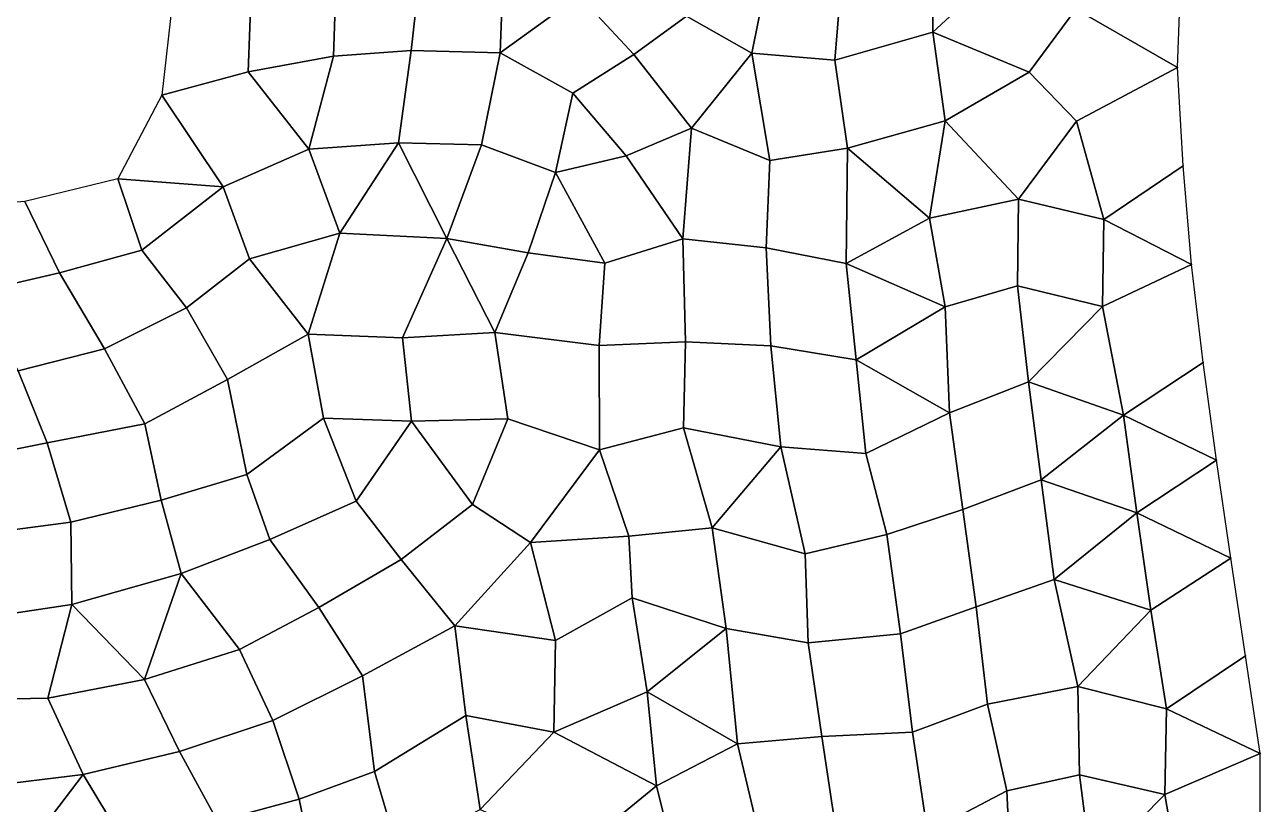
# Model space of a CAD drawing. Extents: x 727294 to 731543, y 8575035 to 8579824.
# Drawn here: x 731235 to 731485.3, y 8575905.3 to 8576063.1 of the extents above; entities that cross this region are included whole.
import ezdxf

# ---------------------------------------------------------------- set-up
doc = ezdxf.new("R2010")
doc.units = 0
for name, color, linetype in [('MESH_BOUND', 25, 'CONTINUOUS'), ('MESH_ELEMS', 250, 'CONTINUOUS'), ('MESH_NODES', 18, 'CONTINUOUS')]:
    doc.layers.add(name, color=color, linetype=linetype)

msp = doc.modelspace()

# ---------------------------------------------------------------- linework, layer by layer
at = {"layer": 'MESH_BOUND', "color": 25}
for points in [[(731468.5, 8576054.44, 38.17), (731469.3, 8576074.39, 38.17)], [(731265, 8576068.61, 38.17), (731262.73, 8576048.83, 38.17)], [(731469.68, 8576034.49, 38.17), (731468.5, 8576054.44, 38.17)], [(731262.73, 8576048.83, 38.17), (731253.88, 8576031.88, 38.17)], [(731471.39, 8576014.57, 38.17), (731469.68, 8576034.49, 38.17)], [(731253.88, 8576031.88, 38.17), (731235.01, 8576027.28, 38.17)], [(731235.01, 8576027.28, 38.17), (731215.16, 8576025.69, 38.17)], [(731473.71, 8575994.71, 38.17), (731471.39, 8576014.57, 38.17)], [(731476.46, 8575974.9, 38.17), (731473.71, 8575994.71, 38.17)], [(731479.3, 8575955.1, 38.17), (731476.46, 8575974.9, 38.17)], [(731482.28, 8575935.32, 38.17), (731479.3, 8575955.1, 38.17)], [(731485.25, 8575915.54, 38.17), (731482.28, 8575935.32, 38.17)], [(731485.3, 8575895.55, 38.17), (731485.25, 8575915.54, 38.17)]]:
    msp.add_polyline3d(points, dxfattribs=at)
at = {"layer": 'MESH_ELEMS', "color": 179}
for points in [[(731400.7, 8576075.62, 38.17), (731399.11, 8576055.9, 38.17), (731418.94, 8576061.59, 38.17), (731419.14, 8576083.07, 38.17)], [(731434.34, 8576075.83, 38.17), (731419.14, 8576083.07, 38.17), (731418.94, 8576061.59, 38.17), (731434.34, 8576075.83, 38.17)], [(731382.32, 8576057.32, 38.17), (731386.39, 8576077.81, 38.17), (731373.92, 8576080.67, 38.17), (731369.06, 8576064.82, 38.17)], [(731313.25, 8576057.88, 38.17), (731315.53, 8576077.66, 38.17), (731298.15, 8576074.98, 38.17), (731297.52, 8576056.74, 38.17)], [(731331.29, 8576057.38, 38.17), (731332.11, 8576079.14, 38.17), (731315.53, 8576077.66, 38.17), (731313.25, 8576057.88, 38.17)], [(731332.11, 8576079.14, 38.17), (731331.29, 8576057.38, 38.17), (731347.34, 8576069.03, 38.17), (731332.11, 8576079.14, 38.17)], [(731358.82, 8576079.28, 38.17), (731347.34, 8576069.03, 38.17), (731358.41, 8576057.06, 38.17), (731369.06, 8576064.82, 38.17)], [(731382.32, 8576057.32, 38.17), (731399.11, 8576055.9, 38.17), (731400.7, 8576075.62, 38.17), (731386.39, 8576077.81, 38.17)], [(731297.52, 8576056.74, 38.17), (731298.15, 8576074.98, 38.17), (731280.9, 8576071.7, 38.17), (731280.26, 8576053.55, 38.17)], [(731434.34, 8576075.83, 38.17), (731418.94, 8576061.59, 38.17), (731438.49, 8576053.51, 38.17), (731447.93, 8576066.24, 38.17)], [(731469.3, 8576074.39, 38.17), (731447.93, 8576066.24, 38.17), (731468.5, 8576054.44, 38.17), (731469.3, 8576074.39, 38.17)], [(731280.26, 8576053.55, 38.17), (731280.9, 8576071.7, 38.17), (731265, 8576068.61, 38.17), (731262.73, 8576048.83, 38.17)], [(731346.04, 8576049.24, 38.17), (731358.41, 8576057.06, 38.17), (731347.34, 8576069.03, 38.17), (731331.29, 8576057.38, 38.17)], [(731370.08, 8576042.15, 38.17), (731382.32, 8576057.32, 38.17), (731369.06, 8576064.82, 38.17), (731358.41, 8576057.06, 38.17)], [(731448.1, 8576043.58, 38.17), (731468.5, 8576054.44, 38.17), (731447.93, 8576066.24, 38.17), (731438.49, 8576053.51, 38.17)], [(731421.43, 8576043.66, 38.17), (731418.94, 8576061.59, 38.17), (731399.11, 8576055.9, 38.17), (731401.64, 8576038.12, 38.17)], [(731438.49, 8576053.51, 38.17), (731418.94, 8576061.59, 38.17), (731421.43, 8576043.66, 38.17), (731438.49, 8576053.51, 38.17)], [(731297.52, 8576056.74, 38.17), (731292.57, 8576037.91, 38.17), (731310.7, 8576039.19, 38.17), (731313.25, 8576057.88, 38.17)], [(731327.52, 8576038.76, 38.17), (731331.29, 8576057.38, 38.17), (731313.25, 8576057.88, 38.17), (731310.7, 8576039.19, 38.17)], [(731346.04, 8576049.24, 38.17), (731331.29, 8576057.38, 38.17), (731327.52, 8576038.76, 38.17), (731342.53, 8576033.14, 38.17)], [(731370.08, 8576042.15, 38.17), (731385.92, 8576035.59, 38.17), (731382.32, 8576057.32, 38.17), (731370.08, 8576042.15, 38.17)], [(731385.92, 8576035.59, 38.17), (731401.64, 8576038.12, 38.17), (731399.11, 8576055.9, 38.17), (731382.32, 8576057.32, 38.17)], [(731280.26, 8576053.55, 38.17), (731292.57, 8576037.91, 38.17), (731297.52, 8576056.74, 38.17), (731280.26, 8576053.55, 38.17)], [(731356.86, 8576036.54, 38.17), (731370.08, 8576042.15, 38.17), (731358.41, 8576057.06, 38.17), (731346.04, 8576049.24, 38.17)], [(731280.26, 8576053.55, 38.17), (731262.73, 8576048.83, 38.17), (731275.17, 8576030.25, 38.17), (731292.57, 8576037.91, 38.17)], [(731436.3, 8576027.77, 38.17), (731448.1, 8576043.58, 38.17), (731438.49, 8576053.51, 38.17), (731421.43, 8576043.66, 38.17)], [(731448.1, 8576043.58, 38.17), (731453.57, 8576023.68, 38.17), (731469.68, 8576034.49, 38.17), (731468.5, 8576054.44, 38.17)], [(731262.73, 8576048.83, 38.17), (731253.88, 8576031.88, 38.17), (731275.17, 8576030.25, 38.17), (731262.73, 8576048.83, 38.17)], [(731346.04, 8576049.24, 38.17), (731342.53, 8576033.14, 38.17), (731356.86, 8576036.54, 38.17), (731346.04, 8576049.24, 38.17)], [(731421.43, 8576043.66, 38.17), (731401.64, 8576038.12, 38.17), (731418.27, 8576023.93, 38.17), (731421.43, 8576043.66, 38.17)], [(731436.3, 8576027.77, 38.17), (731421.43, 8576043.66, 38.17), (731418.27, 8576023.93, 38.17), (731436.3, 8576027.77, 38.17)], [(731436.3, 8576027.77, 38.17), (731453.57, 8576023.68, 38.17), (731448.1, 8576043.58, 38.17), (731436.3, 8576027.77, 38.17)], [(731368.28, 8576019.74, 38.17), (731370.08, 8576042.15, 38.17), (731356.86, 8576036.54, 38.17), (731368.28, 8576019.74, 38.17)], [(731385.92, 8576035.59, 38.17), (731370.08, 8576042.15, 38.17), (731368.28, 8576019.74, 38.17), (731385.2, 8576017.92, 38.17)], [(731292.57, 8576037.91, 38.17), (731275.17, 8576030.25, 38.17), (731280.55, 8576015.72, 38.17), (731298.8, 8576020.89, 38.17)], [(731292.57, 8576037.91, 38.17), (731298.8, 8576020.89, 38.17), (731310.7, 8576039.19, 38.17), (731292.57, 8576037.91, 38.17)], [(731298.8, 8576020.89, 38.17), (731320.5, 8576019.79, 38.17), (731310.7, 8576039.19, 38.17), (731298.8, 8576020.89, 38.17)], [(731320.5, 8576019.79, 38.17), (731327.52, 8576038.76, 38.17), (731310.7, 8576039.19, 38.17), (731320.5, 8576019.79, 38.17)], [(731336.96, 8576016.9, 38.17), (731342.53, 8576033.14, 38.17), (731327.52, 8576038.76, 38.17), (731320.5, 8576019.79, 38.17)], [(731401.64, 8576038.12, 38.17), (731385.92, 8576035.59, 38.17), (731385.2, 8576017.92, 38.17), (731401.42, 8576014.74, 38.17)], [(731418.27, 8576023.93, 38.17), (731401.64, 8576038.12, 38.17), (731401.42, 8576014.74, 38.17), (731418.27, 8576023.93, 38.17)], [(731352.51, 8576014.84, 38.17), (731368.28, 8576019.74, 38.17), (731356.86, 8576036.54, 38.17), (731342.53, 8576033.14, 38.17)], [(731342.53, 8576033.14, 38.17), (731336.96, 8576016.9, 38.17), (731352.51, 8576014.84, 38.17), (731342.53, 8576033.14, 38.17)], [(731453.57, 8576023.68, 38.17), (731471.39, 8576014.57, 38.17), (731469.68, 8576034.49, 38.17), (731453.57, 8576023.68, 38.17)], [(731242.05, 8576012.89, 38.17), (731258.7, 8576017.46, 38.17), (731253.88, 8576031.88, 38.17), (731235.01, 8576027.28, 38.17)], [(731253.88, 8576031.88, 38.17), (731258.7, 8576017.46, 38.17), (731275.17, 8576030.25, 38.17), (731253.88, 8576031.88, 38.17)], [(731258.7, 8576017.46, 38.17), (731267.78, 8576005.75, 38.17), (731280.55, 8576015.72, 38.17), (731275.17, 8576030.25, 38.17)], [(731224.84, 8576008.88, 38.17), (731242.05, 8576012.89, 38.17), (731235.01, 8576027.28, 38.17), (731215.16, 8576025.69, 38.17)], [(731436.11, 8576010.2, 38.17), (731436.3, 8576027.77, 38.17), (731418.27, 8576023.93, 38.17), (731421.43, 8576005.98, 38.17)], [(731436.11, 8576010.2, 38.17), (731453.33, 8576006.01, 38.17), (731453.57, 8576023.68, 38.17), (731436.3, 8576027.77, 38.17)], [(731421.43, 8576005.98, 38.17), (731418.27, 8576023.93, 38.17), (731401.42, 8576014.74, 38.17), (731421.43, 8576005.98, 38.17)], [(731453.57, 8576023.68, 38.17), (731453.33, 8576006.01, 38.17), (731471.39, 8576014.57, 38.17), (731453.57, 8576023.68, 38.17)], [(731280.55, 8576015.72, 38.17), (731292.4, 8576000.44, 38.17), (731298.8, 8576020.89, 38.17), (731280.55, 8576015.72, 38.17)], [(731311.54, 8575999.71, 38.17), (731320.5, 8576019.79, 38.17), (731298.8, 8576020.89, 38.17), (731292.4, 8576000.44, 38.17)], [(731320.5, 8576019.79, 38.17), (731311.54, 8575999.71, 38.17), (731330.2, 8576000.81, 38.17), (731320.5, 8576019.79, 38.17)], [(731320.5, 8576019.79, 38.17), (731330.2, 8576000.81, 38.17), (731336.96, 8576016.9, 38.17), (731320.5, 8576019.79, 38.17)], [(731368.86, 8575998.89, 38.17), (731368.28, 8576019.74, 38.17), (731352.51, 8576014.84, 38.17), (731351.37, 8575998.14, 38.17)], [(731368.86, 8575998.89, 38.17), (731386.14, 8575998.11, 38.17), (731385.2, 8576017.92, 38.17), (731368.28, 8576019.74, 38.17)], [(731258.7, 8576017.46, 38.17), (731242.05, 8576012.89, 38.17), (731251.15, 8575997.47, 38.17), (731267.78, 8576005.75, 38.17)], [(731386.14, 8575998.11, 38.17), (731403.44, 8575995.21, 38.17), (731401.42, 8576014.74, 38.17), (731385.2, 8576017.92, 38.17)], [(731267.78, 8576005.75, 38.17), (731276.1, 8575991.23, 38.17), (731292.4, 8576000.44, 38.17), (731280.55, 8576015.72, 38.17)], [(731351.37, 8575998.14, 38.17), (731352.51, 8576014.84, 38.17), (731336.96, 8576016.9, 38.17), (731330.2, 8576000.81, 38.17)], [(731401.42, 8576014.74, 38.17), (731403.44, 8575995.21, 38.17), (731421.43, 8576005.98, 38.17), (731401.42, 8576014.74, 38.17)], [(731233.66, 8575993.02, 38.17), (731251.15, 8575997.47, 38.17), (731242.05, 8576012.89, 38.17), (731224.84, 8576008.88, 38.17)], [(731453.33, 8576006.01, 38.17), (731457.61, 8575984.03, 38.17), (731473.71, 8575994.71, 38.17), (731471.39, 8576014.57, 38.17)], [(731421.43, 8576005.98, 38.17), (731422.31, 8575984.48, 38.17), (731438.31, 8575990.81, 38.17), (731436.11, 8576010.2, 38.17)], [(731438.31, 8575990.81, 38.17), (731453.33, 8576006.01, 38.17), (731436.11, 8576010.2, 38.17), (731438.31, 8575990.81, 38.17)], [(731259.32, 8575982.26, 38.17), (731276.1, 8575991.23, 38.17), (731267.78, 8576005.75, 38.17), (731251.15, 8575997.47, 38.17)], [(731421.43, 8576005.98, 38.17), (731403.44, 8575995.21, 38.17), (731422.31, 8575984.48, 38.17), (731421.43, 8576005.98, 38.17)], [(731457.61, 8575984.03, 38.17), (731453.33, 8576006.01, 38.17), (731438.31, 8575990.81, 38.17), (731457.61, 8575984.03, 38.17)], [(731295.51, 8575983.43, 38.17), (731292.4, 8576000.44, 38.17), (731276.1, 8575991.23, 38.17), (731279.97, 8575972.02, 38.17)], [(731295.51, 8575983.43, 38.17), (731313.33, 8575982.85, 38.17), (731311.54, 8575999.71, 38.17), (731292.4, 8576000.44, 38.17)], [(731330.2, 8576000.81, 38.17), (731311.54, 8575999.71, 38.17), (731313.33, 8575982.85, 38.17), (731332.87, 8575983.28, 38.17)], [(731351.37, 8575998.14, 38.17), (731330.2, 8576000.81, 38.17), (731332.87, 8575983.28, 38.17), (731351.43, 8575977.03, 38.17)], [(731239.5, 8575978.47, 38.17), (731259.32, 8575982.26, 38.17), (731251.15, 8575997.47, 38.17), (731233.66, 8575993.02, 38.17)], [(731368.45, 8575981.47, 38.17), (731368.86, 8575998.89, 38.17), (731351.37, 8575998.14, 38.17), (731351.43, 8575977.03, 38.17)], [(731386.14, 8575998.11, 38.17), (731368.86, 8575998.89, 38.17), (731368.45, 8575981.47, 38.17), (731388.17, 8575977.63, 38.17)], [(731403.44, 8575995.21, 38.17), (731386.14, 8575998.11, 38.17), (731388.17, 8575977.63, 38.17), (731405.37, 8575976.29, 38.17)], [(731403.44, 8575995.21, 38.17), (731405.37, 8575976.29, 38.17), (731422.31, 8575984.48, 38.17), (731403.44, 8575995.21, 38.17)], [(731457.61, 8575984.03, 38.17), (731476.46, 8575974.9, 38.17), (731473.71, 8575994.71, 38.17), (731457.61, 8575984.03, 38.17)], [(731221.48, 8575974.83, 38.17), (731239.5, 8575978.47, 38.17), (731233.66, 8575993.02, 38.17), (731213.73, 8575991.87, 38.17)], [(731259.32, 8575982.26, 38.17), (731262.66, 8575966.85, 38.17), (731279.97, 8575972.02, 38.17), (731276.1, 8575991.23, 38.17)], [(731440.89, 8575970.98, 38.17), (731438.31, 8575990.81, 38.17), (731422.31, 8575984.48, 38.17), (731425.01, 8575964.96, 38.17)], [(731438.31, 8575990.81, 38.17), (731440.89, 8575970.98, 38.17), (731457.61, 8575984.03, 38.17), (731438.31, 8575990.81, 38.17)], [(731244.34, 8575962.36, 38.17), (731262.66, 8575966.85, 38.17), (731259.32, 8575982.26, 38.17), (731239.5, 8575978.47, 38.17)], [(731302.14, 8575966.6, 38.17), (731295.51, 8575983.43, 38.17), (731279.97, 8575972.02, 38.17), (731284.66, 8575958.87, 38.17)], [(731295.51, 8575983.43, 38.17), (731302.14, 8575966.6, 38.17), (731313.33, 8575982.85, 38.17), (731295.51, 8575983.43, 38.17)], [(731325.68, 8575965.97, 38.17), (731313.33, 8575982.85, 38.17), (731302.14, 8575966.6, 38.17), (731311.23, 8575954.82, 38.17)], [(731332.87, 8575983.28, 38.17), (731313.33, 8575982.85, 38.17), (731325.68, 8575965.97, 38.17), (731332.87, 8575983.28, 38.17)], [(731325.68, 8575965.97, 38.17), (731337.46, 8575958.24, 38.17), (731351.43, 8575977.03, 38.17), (731332.87, 8575983.28, 38.17)], [(731405.37, 8575976.29, 38.17), (731409.67, 8575959.85, 38.17), (731425.01, 8575964.96, 38.17), (731422.31, 8575984.48, 38.17)], [(731460.3, 8575964.24, 38.17), (731457.61, 8575984.03, 38.17), (731440.89, 8575970.98, 38.17), (731460.3, 8575964.24, 38.17)], [(731457.61, 8575984.03, 38.17), (731460.3, 8575964.24, 38.17), (731476.46, 8575974.9, 38.17), (731457.61, 8575984.03, 38.17)], [(731357.4, 8575959.55, 38.17), (731374.25, 8575961.22, 38.17), (731368.45, 8575981.47, 38.17), (731351.43, 8575977.03, 38.17)], [(731388.17, 8575977.63, 38.17), (731368.45, 8575981.47, 38.17), (731374.25, 8575961.22, 38.17), (731388.17, 8575977.63, 38.17)], [(731223.78, 8575959.67, 38.17), (731244.34, 8575962.36, 38.17), (731239.5, 8575978.47, 38.17), (731221.48, 8575974.83, 38.17)], [(731393.07, 8575955.98, 38.17), (731388.17, 8575977.63, 38.17), (731374.25, 8575961.22, 38.17), (731393.07, 8575955.98, 38.17)], [(731393.07, 8575955.98, 38.17), (731409.67, 8575959.85, 38.17), (731405.37, 8575976.29, 38.17), (731388.17, 8575977.63, 38.17)], [(731351.43, 8575977.03, 38.17), (731337.46, 8575958.24, 38.17), (731357.4, 8575959.55, 38.17), (731351.43, 8575977.03, 38.17)], [(731476.46, 8575974.9, 38.17), (731460.3, 8575964.24, 38.17), (731479.3, 8575955.1, 38.17), (731476.46, 8575974.9, 38.17)], [(731284.66, 8575958.87, 38.17), (731279.97, 8575972.02, 38.17), (731262.66, 8575966.85, 38.17), (731266.69, 8575951.97, 38.17)], [(731443.56, 8575950.75, 38.17), (731440.89, 8575970.98, 38.17), (731425.01, 8575964.96, 38.17), (731427.76, 8575945.22, 38.17)], [(731460.3, 8575964.24, 38.17), (731440.89, 8575970.98, 38.17), (731443.56, 8575950.75, 38.17), (731460.3, 8575964.24, 38.17)], [(731266.69, 8575951.97, 38.17), (731262.66, 8575966.85, 38.17), (731244.34, 8575962.36, 38.17), (731244.52, 8575945.69, 38.17)], [(731294.59, 8575945.09, 38.17), (731311.23, 8575954.82, 38.17), (731302.14, 8575966.6, 38.17), (731284.66, 8575958.87, 38.17)], [(731337.46, 8575958.24, 38.17), (731325.68, 8575965.97, 38.17), (731311.23, 8575954.82, 38.17), (731322.14, 8575941.41, 38.17)], [(731427.76, 8575945.22, 38.17), (731425.01, 8575964.96, 38.17), (731409.67, 8575959.85, 38.17), (731412.42, 8575939.8, 38.17)], [(731244.52, 8575945.69, 38.17), (731244.34, 8575962.36, 38.17), (731223.78, 8575959.67, 38.17), (731224.2, 8575942.66, 38.17)], [(731460.3, 8575964.24, 38.17), (731443.56, 8575950.75, 38.17), (731463.13, 8575944.58, 38.17), (731460.3, 8575964.24, 38.17)], [(731479.3, 8575955.1, 38.17), (731460.3, 8575964.24, 38.17), (731463.13, 8575944.58, 38.17), (731479.3, 8575955.1, 38.17)], [(731358.02, 8575947.07, 38.17), (731377.08, 8575940.83, 38.17), (731374.25, 8575961.22, 38.17), (731357.4, 8575959.55, 38.17)], [(731393.07, 8575955.98, 38.17), (731374.25, 8575961.22, 38.17), (731377.08, 8575940.83, 38.17), (731393.72, 8575937.92, 38.17)], [(731409.67, 8575959.85, 38.17), (731393.07, 8575955.98, 38.17), (731393.72, 8575937.92, 38.17), (731412.42, 8575939.8, 38.17)], [(731278.53, 8575936.57, 38.17), (731294.59, 8575945.09, 38.17), (731284.66, 8575958.87, 38.17), (731266.69, 8575951.97, 38.17)], [(731322.14, 8575941.41, 38.17), (731342.54, 8575938.43, 38.17), (731337.46, 8575958.24, 38.17), (731322.14, 8575941.41, 38.17)], [(731358.02, 8575947.07, 38.17), (731357.4, 8575959.55, 38.17), (731337.46, 8575958.24, 38.17), (731342.54, 8575938.43, 38.17)], [(731303.44, 8575931.25, 38.17), (731322.14, 8575941.41, 38.17), (731311.23, 8575954.82, 38.17), (731294.59, 8575945.09, 38.17)], [(731482.28, 8575935.32, 38.17), (731479.3, 8575955.1, 38.17), (731463.13, 8575944.58, 38.17), (731466.3, 8575924.59, 38.17)], [(731259.25, 8575930.53, 38.17), (731266.69, 8575951.97, 38.17), (731244.52, 8575945.69, 38.17), (731259.25, 8575930.53, 38.17)], [(731278.53, 8575936.57, 38.17), (731266.69, 8575951.97, 38.17), (731259.25, 8575930.53, 38.17), (731278.53, 8575936.57, 38.17)], [(731448.31, 8575929.1, 38.17), (731443.56, 8575950.75, 38.17), (731427.76, 8575945.22, 38.17), (731430.06, 8575925.53, 38.17)], [(731443.56, 8575950.75, 38.17), (731448.31, 8575929.1, 38.17), (731463.13, 8575944.58, 38.17), (731443.56, 8575950.75, 38.17)], [(731342.54, 8575938.43, 38.17), (731342.16, 8575919.88, 38.17), (731361.12, 8575928.02, 38.17), (731358.02, 8575947.07, 38.17)], [(731377.08, 8575940.83, 38.17), (731358.02, 8575947.07, 38.17), (731361.12, 8575928.02, 38.17), (731377.08, 8575940.83, 38.17)], [(731239.68, 8575926.72, 38.17), (731244.52, 8575945.69, 38.17), (731224.2, 8575942.66, 38.17), (731221.96, 8575926.42, 38.17)], [(731259.25, 8575930.53, 38.17), (731244.52, 8575945.69, 38.17), (731239.68, 8575926.72, 38.17), (731259.25, 8575930.53, 38.17)], [(731294.59, 8575945.09, 38.17), (731278.53, 8575936.57, 38.17), (731285.27, 8575922.24, 38.17), (731303.44, 8575931.25, 38.17)], [(731412.42, 8575939.8, 38.17), (731414.85, 8575919.83, 38.17), (731430.06, 8575925.53, 38.17), (731427.76, 8575945.22, 38.17)], [(731448.31, 8575929.1, 38.17), (731466.3, 8575924.59, 38.17), (731463.13, 8575944.58, 38.17), (731448.31, 8575929.1, 38.17)], [(731303.44, 8575931.25, 38.17), (731305.82, 8575911.9, 38.17), (731324.38, 8575923.2, 38.17), (731322.14, 8575941.41, 38.17)], [(731324.38, 8575923.2, 38.17), (731342.16, 8575919.88, 38.17), (731342.54, 8575938.43, 38.17), (731322.14, 8575941.41, 38.17)], [(731361.12, 8575928.02, 38.17), (731379.42, 8575917.51, 38.17), (731377.08, 8575940.83, 38.17), (731361.12, 8575928.02, 38.17)], [(731379.42, 8575917.51, 38.17), (731396.44, 8575918.95, 38.17), (731393.72, 8575937.92, 38.17), (731377.08, 8575940.83, 38.17)], [(731396.44, 8575918.95, 38.17), (731414.85, 8575919.83, 38.17), (731412.42, 8575939.8, 38.17), (731393.72, 8575937.92, 38.17)], [(731266.35, 8575915.92, 38.17), (731285.27, 8575922.24, 38.17), (731278.53, 8575936.57, 38.17), (731259.25, 8575930.53, 38.17)], [(731485.25, 8575915.54, 38.17), (731482.28, 8575935.32, 38.17), (731466.3, 8575924.59, 38.17), (731485.25, 8575915.54, 38.17)], [(731246.82, 8575911.3, 38.17), (731266.35, 8575915.92, 38.17), (731259.25, 8575930.53, 38.17), (731239.68, 8575926.72, 38.17)], [(731285.27, 8575922.24, 38.17), (731290.56, 8575906.32, 38.17), (731305.82, 8575911.9, 38.17), (731303.44, 8575931.25, 38.17)], [(731342.16, 8575919.88, 38.17), (731362.97, 8575908.98, 38.17), (731361.12, 8575928.02, 38.17), (731342.16, 8575919.88, 38.17)], [(731379.42, 8575917.51, 38.17), (731361.12, 8575928.02, 38.17), (731362.97, 8575908.98, 38.17), (731379.42, 8575917.51, 38.17)], [(731430.06, 8575925.53, 38.17), (731433.98, 8575908.01, 38.17), (731448.7, 8575911.23, 38.17), (731448.31, 8575929.1, 38.17)], [(731448.7, 8575911.23, 38.17), (731465.93, 8575907.26, 38.17), (731466.3, 8575924.59, 38.17), (731448.31, 8575929.1, 38.17)], [(731239.68, 8575926.72, 38.17), (731221.96, 8575926.42, 38.17), (731226.86, 8575908.87, 38.17), (731246.82, 8575911.3, 38.17)], [(731414.85, 8575919.83, 38.17), (731417.89, 8575899.53, 38.17), (731433.98, 8575908.01, 38.17), (731430.06, 8575925.53, 38.17)], [(731466.3, 8575924.59, 38.17), (731465.93, 8575907.26, 38.17), (731485.25, 8575915.54, 38.17), (731466.3, 8575924.59, 38.17)], [(731274.02, 8575901.86, 38.17), (731290.56, 8575906.32, 38.17), (731285.27, 8575922.24, 38.17), (731266.35, 8575915.92, 38.17)], [(731327.23, 8575904.2, 38.17), (731324.38, 8575923.2, 38.17), (731305.82, 8575911.9, 38.17), (731310.66, 8575895.66, 38.17)], [(731324.38, 8575923.2, 38.17), (731327.23, 8575904.2, 38.17), (731342.16, 8575919.88, 38.17), (731324.38, 8575923.2, 38.17)], [(731342.16, 8575919.88, 38.17), (731327.23, 8575904.2, 38.17), (731346.61, 8575895.62, 38.17), (731362.97, 8575908.98, 38.17)], [(731414.85, 8575919.83, 38.17), (731396.44, 8575918.95, 38.17), (731399.51, 8575898.81, 38.17), (731417.89, 8575899.53, 38.17)], [(731383.45, 8575900.44, 38.17), (731379.42, 8575917.51, 38.17), (731362.97, 8575908.98, 38.17), (731367.31, 8575891.56, 38.17)], [(731396.44, 8575918.95, 38.17), (731379.42, 8575917.51, 38.17), (731383.45, 8575900.44, 38.17), (731399.51, 8575898.81, 38.17)], [(731266.35, 8575915.92, 38.17), (731246.82, 8575911.3, 38.17), (731257.1, 8575894.25, 38.17), (731274.02, 8575901.86, 38.17)], [(731485.3, 8575895.55, 38.17), (731485.25, 8575915.54, 38.17), (731465.93, 8575907.26, 38.17), (731469.72, 8575885.27, 38.17)], [(731233.11, 8575893.3, 38.17), (731246.82, 8575911.3, 38.17), (731226.86, 8575908.87, 38.17), (731233.11, 8575893.3, 38.17)], [(731233.11, 8575893.3, 38.17), (731249.19, 8575876.66, 38.17), (731257.1, 8575894.25, 38.17), (731246.82, 8575911.3, 38.17)], [(731310.66, 8575895.66, 38.17), (731305.82, 8575911.9, 38.17), (731290.56, 8575906.32, 38.17), (731294.53, 8575887.47, 38.17)], [(731451.12, 8575892.18, 38.17), (731448.7, 8575911.23, 38.17), (731433.98, 8575908.01, 38.17), (731435.02, 8575885.34, 38.17)], [(731448.7, 8575911.23, 38.17), (731451.12, 8575892.18, 38.17), (731465.93, 8575907.26, 38.17), (731448.7, 8575911.23, 38.17)], [(731362.97, 8575908.98, 38.17), (731346.61, 8575895.62, 38.17), (731367.31, 8575891.56, 38.17), (731362.97, 8575908.98, 38.17)], [(731433.98, 8575908.01, 38.17), (731417.89, 8575899.53, 38.17), (731435.02, 8575885.34, 38.17), (731433.98, 8575908.01, 38.17)], [(731469.72, 8575885.27, 38.17), (731465.93, 8575907.26, 38.17), (731451.12, 8575892.18, 38.17), (731469.72, 8575885.27, 38.17)], [(731294.53, 8575887.47, 38.17), (731290.56, 8575906.32, 38.17), (731274.02, 8575901.86, 38.17), (731273.77, 8575884.07, 38.17)]]:
    msp.add_3dface(points, dxfattribs=at)
at = {"layer": 'MESH_NODES', "color": 18}
for p in [(731418.94, 8576061.59, 38.17), (731313.25, 8576057.88, 38.17), (731331.29, 8576057.38, 38.17), (731382.32, 8576057.32, 38.17), (731297.52, 8576056.74, 38.17), (731358.41, 8576057.06, 38.17), (731399.11, 8576055.9, 38.17), (731280.26, 8576053.55, 38.17), (731438.49, 8576053.51, 38.17), (731468.5, 8576054.44, 38.17), (731262.73, 8576048.83, 38.17), (731346.04, 8576049.24, 38.17), (731421.43, 8576043.66, 38.17), (731448.1, 8576043.58, 38.17), (731370.08, 8576042.15, 38.17), (731292.57, 8576037.91, 38.17), (731310.7, 8576039.19, 38.17), (731327.52, 8576038.76, 38.17), (731401.64, 8576038.12, 38.17), (731356.86, 8576036.54, 38.17), (731385.92, 8576035.59, 38.17), (731342.53, 8576033.14, 38.17), (731469.68, 8576034.49, 38.17), (731253.88, 8576031.88, 38.17), (731275.17, 8576030.25, 38.17), (731235.01, 8576027.28, 38.17), (731436.3, 8576027.77, 38.17), (731418.27, 8576023.93, 38.17), (731453.57, 8576023.68, 38.17), (731298.8, 8576020.89, 38.17), (731320.5, 8576019.79, 38.17), (731368.28, 8576019.74, 38.17), (731258.7, 8576017.46, 38.17), (731385.2, 8576017.92, 38.17), (731280.55, 8576015.72, 38.17), (731336.96, 8576016.9, 38.17), (731352.51, 8576014.84, 38.17), (731401.42, 8576014.74, 38.17), (731242.05, 8576012.89, 38.17), (731471.39, 8576014.57, 38.17), (731436.11, 8576010.2, 38.17), (731267.78, 8576005.75, 38.17), (731421.43, 8576005.98, 38.17), (731453.33, 8576006.01, 38.17), (731292.4, 8576000.44, 38.17), (731311.54, 8575999.71, 38.17), (731330.2, 8576000.81, 38.17), (731251.15, 8575997.47, 38.17), (731351.37, 8575998.14, 38.17), (731368.86, 8575998.89, 38.17), (731386.14, 8575998.11, 38.17), (731403.44, 8575995.21, 38.17), (731473.71, 8575994.71, 38.17), (731276.1, 8575991.23, 38.17), (731438.31, 8575990.81, 38.17), (731259.32, 8575982.26, 38.17), (731295.51, 8575983.43, 38.17), (731313.33, 8575982.85, 38.17), (731332.87, 8575983.28, 38.17), (731422.31, 8575984.48, 38.17), (731457.61, 8575984.03, 38.17), (731368.45, 8575981.47, 38.17), (731239.5, 8575978.47, 38.17), (731388.17, 8575977.63, 38.17), (731351.43, 8575977.03, 38.17), (731405.37, 8575976.29, 38.17), (731476.46, 8575974.9, 38.17), (731279.97, 8575972.02, 38.17), (731440.89, 8575970.98, 38.17), (731262.66, 8575966.85, 38.17), (731302.14, 8575966.6, 38.17), (731325.68, 8575965.97, 38.17), (731425.01, 8575964.96, 38.17), (731244.34, 8575962.36, 38.17), (731460.3, 8575964.24, 38.17), (731374.25, 8575961.22, 38.17), (731409.67, 8575959.85, 38.17), (731284.66, 8575958.87, 38.17), (731337.46, 8575958.24, 38.17), (731357.4, 8575959.55, 38.17), (731311.23, 8575954.82, 38.17), (731393.07, 8575955.98, 38.17), (731479.3, 8575955.1, 38.17), (731266.69, 8575951.97, 38.17), (731443.56, 8575950.75, 38.17), (731358.02, 8575947.07, 38.17), (731244.52, 8575945.69, 38.17), (731294.59, 8575945.09, 38.17), (731427.76, 8575945.22, 38.17), (731463.13, 8575944.58, 38.17), (731322.14, 8575941.41, 38.17), (731377.08, 8575940.83, 38.17), (731412.42, 8575939.8, 38.17), (731342.54, 8575938.43, 38.17), (731393.72, 8575937.92, 38.17), (731278.53, 8575936.57, 38.17), (731482.28, 8575935.32, 38.17), (731259.25, 8575930.53, 38.17), (731303.44, 8575931.25, 38.17), (731361.12, 8575928.02, 38.17), (731448.31, 8575929.1, 38.17), (731239.68, 8575926.72, 38.17), (731430.06, 8575925.53, 38.17), (731466.3, 8575924.59, 38.17), (731285.27, 8575922.24, 38.17), (731324.38, 8575923.2, 38.17), (731342.16, 8575919.88, 38.17), (731414.85, 8575919.83, 38.17), (731379.42, 8575917.51, 38.17), (731396.44, 8575918.95, 38.17), (731266.35, 8575915.92, 38.17), (731485.25, 8575915.54, 38.17), (731246.82, 8575911.3, 38.17), (731305.82, 8575911.9, 38.17), (731448.7, 8575911.23, 38.17), (731362.97, 8575908.98, 38.17), (731433.98, 8575908.01, 38.17), (731465.93, 8575907.26, 38.17), (731290.56, 8575906.32, 38.17)]:
    msp.add_point(p, dxfattribs=at)

doc.saveas('drawing.dxf')
